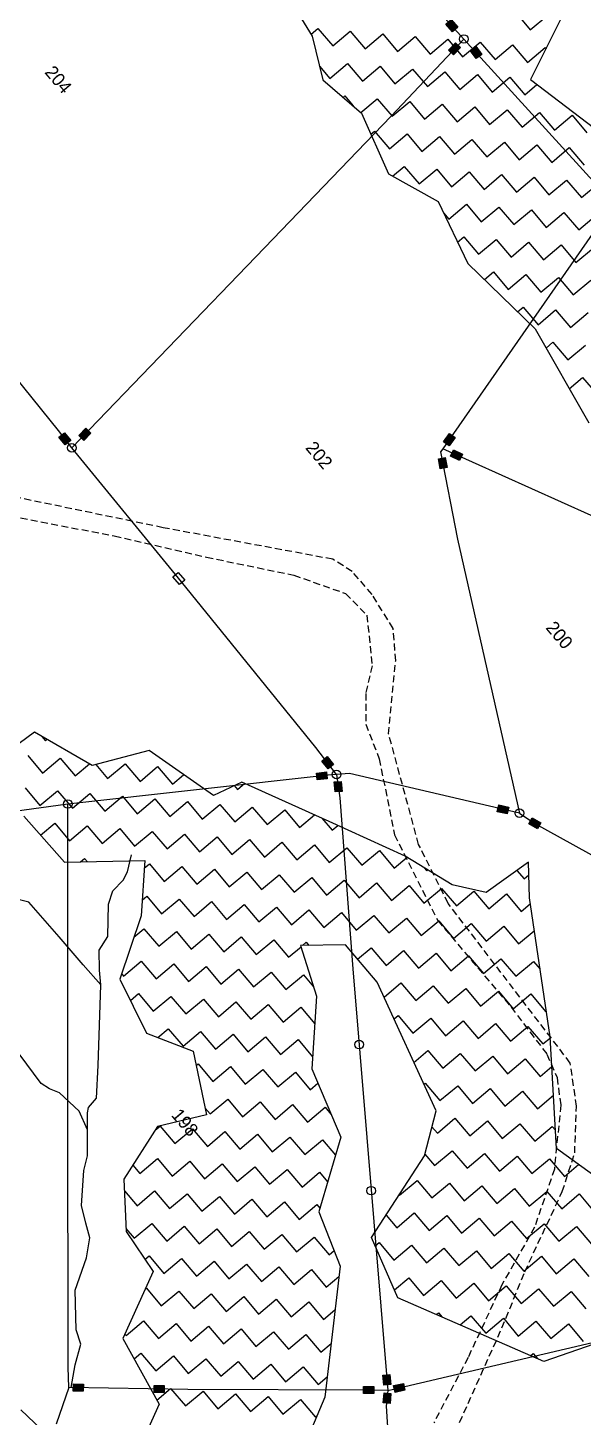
# Model space of a CAD drawing. Header units: metres. Extents: x 317389 to 323374, y 1888575 to 1892651.
# Drawn here: x 319284 to 319685, y 1890331 to 1891336 of the extents above; entities that cross this region are included whole.
import ezdxf

# ---------------------------------------------------------------- set-up
doc = ezdxf.new("R2010")
doc.units = ezdxf.units.M
doc.header["$MEASUREMENT"] = 0
doc.linetypes.add('DASHED', pattern=[0.75, 0.5, -0.25])
for name, color, linetype in [('LINE_CARTTRACK', 2, 'DASHED'), ('LINE_WATER', 4, 'Continuous'), ('POLY_HATCH', 12, 'Continuous'), ('POLY_PARCEL', 6, 'Continuous'), ('TEXT_PARCEL', 7, 'Continuous')]:
    doc.layers.add(name, color=color, linetype=linetype)
doc.styles.add('TEXT_MAP', font='')
doc.styles.get('TEXT_MAP').set_extended_font_data('Kruti Dev 050')

msp = doc.modelspace()

# ---------------------------------------------------------------- hatches: boundary and pattern name
for points in [[(319589.7, 1891342), (319586, 1891338.6), (319590.8, 1891333.1), (319594.6, 1891336.5)], [(319587.9, 1891319.9), (319591.6, 1891316.5), (319596.6, 1891321.8), (319592.9, 1891325.2)], [(319607.9, 1891313.8), (319612, 1891316.8), (319607.6, 1891322.7), (319603.5, 1891319.6)], [(319329.4, 1891042.9), (319325.8, 1891046.4), (319320.7, 1891041.1), (319324.3, 1891037.6)], [(319310.2, 1891043.2), (319306.3, 1891040.1), (319310.8, 1891034.4), (319314.8, 1891037.5)], [(319592.6, 1891039.8), (319588.5, 1891042.7), (319584.3, 1891036.7), (319588.4, 1891033.8)], [(319581.9, 1891017.1), (319586.9, 1891018), (319585.5, 1891025.2), (319580.6, 1891024.2)], [(319595.9, 1891023.2), (319598, 1891027.8), (319591.4, 1891030.8), (319589.3, 1891026.2)], [(319500.2, 1890809), (319496.2, 1890805.8), (319500.8, 1890800.1), (319504.7, 1890803.2)], [(319492.4, 1890797.1), (319492.9, 1890792.1), (319500.2, 1890792.9), (319499.6, 1890797.9)], [(319505.9, 1890783.4), (319511, 1890783.8), (319510.3, 1890791.1), (319505.3, 1890790.7)], [(319624.3, 1890774.1), (319623.1, 1890769.1), (319630.2, 1890767.5), (319631.4, 1890772.4)], [(319652.3, 1890756.7), (319654.7, 1890761.2), (319648.4, 1890764.7), (319645.9, 1890760.3)], [(319545.5, 1890362.2), (319540.5, 1890361.8), (319541.1, 1890354.5), (319546.1, 1890354.9)], [(319323.9, 1890350.1), (319324, 1890355.1), (319316.7, 1890355.3), (319316.6, 1890350.2)], [(319382.3, 1890349.1), (319382.4, 1890354.1), (319375.1, 1890354.2), (319375, 1890349.2)], [(319526.5, 1890353.5), (319526.5, 1890348.4), (319533.8, 1890348.4), (319533.8, 1890353.5)], [(319556.4, 1890350.8), (319555.3, 1890355.7), (319548.2, 1890354.1), (319549.3, 1890349.2)], [(319540.6, 1890341.7), (319545.6, 1890341.3), (319546.3, 1890348.5), (319541.3, 1890349)]]:
    msp.add_hatch(color=256).paths.add_polyline_path(points)

# ---------------------------------------------------------------- linework, layer by layer
for points in [[(319590.8, 1891333.1), (319586, 1891338.6), (319589.7, 1891342), (319594.6, 1891336.5)], [(319596.6, 1891321.8), (319591.6, 1891316.5), (319587.9, 1891319.9), (319592.9, 1891325.2)], [(319607.6, 1891322.7), (319612, 1891316.8), (319607.9, 1891313.8), (319603.5, 1891319.6)], [(319320.7, 1891041.1), (319325.8, 1891046.4), (319329.4, 1891042.9), (319324.3, 1891037.6)], [(319310.8, 1891034.4), (319306.3, 1891040.1), (319310.2, 1891043.2), (319314.8, 1891037.5)], [(319584.3, 1891036.7), (319588.5, 1891042.7), (319592.6, 1891039.8), (319588.4, 1891033.8)], [(319585.5, 1891025.2), (319586.9, 1891018), (319581.9, 1891017.1), (319580.6, 1891024.2)], [(319591.4, 1891030.8), (319598, 1891027.8), (319595.9, 1891023.2), (319589.3, 1891026.2)], [(319392.5, 1890942.2), (319397.2, 1890936.6), (319393.3, 1890933.4), (319388.6, 1890939)], [(319500.8, 1890800.1), (319496.2, 1890805.8), (319500.2, 1890809), (319504.7, 1890803.2)], [(319500.2, 1890792.9), (319492.9, 1890792.1), (319492.4, 1890797.1), (319499.6, 1890797.9)], [(319510.3, 1890791.1), (319511, 1890783.8), (319505.9, 1890783.4), (319505.3, 1890790.7)], [(319630.2, 1890767.5), (319623.1, 1890769.1), (319624.3, 1890774.1), (319631.4, 1890772.4)], [(319648.4, 1890764.7), (319654.7, 1890761.2), (319652.3, 1890756.7), (319645.9, 1890760.3)], [(319541.1, 1890354.5), (319540.5, 1890361.8), (319545.5, 1890362.2), (319546.1, 1890354.9)], [(319316.7, 1890355.3), (319324, 1890355.1), (319323.9, 1890350.1), (319316.6, 1890350.2)], [(319375.1, 1890354.2), (319382.4, 1890354.1), (319382.3, 1890349.1), (319375, 1890349.2)], [(319533.8, 1890348.4), (319526.5, 1890348.4), (319526.5, 1890353.5), (319533.8, 1890353.5)], [(319548.2, 1890354.1), (319555.3, 1890355.7), (319556.4, 1890350.8), (319549.3, 1890349.2)], [(319546.3, 1890348.5), (319545.6, 1890341.3), (319540.6, 1890341.7), (319541.3, 1890349)]]:
    msp.add_lwpolyline(points, close=True)
for centre in [(319598.9, 1891327.9), (319315.6, 1891032.2), (319507, 1890796), (319312.7, 1890774.7), (319639.1, 1890768), (319523.3, 1890600.7), (319532, 1890495.1)]:
    msp.add_circle(centre, 3.12)
at = {"layer": 'LINE_CARTTRACK', "ltscale": 10}
for p, q in [((319381.6, 1890974.5), (319238.4, 1891004.2)), ((319219.6, 1890992.8), (319346.3, 1890968.6)), ((319504.2, 1890951.7), (319381.6, 1890974.5)), ((319346.3, 1890968.6), (319412.9, 1890953.2)), ((319412.9, 1890953.2), (319476, 1890940.2)), ((319518.2, 1890942.9), (319504.2, 1890951.7)), ((319476, 1890940.2), (319513.5, 1890926.9)), ((319532.6, 1890926.3), (319518.2, 1890942.9)), ((319513.5, 1890926.9), (319528.9, 1890911.2)), ((319547.9, 1890901.6), (319532.6, 1890926.3)), ((319528.9, 1890911.2), (319532.7, 1890874.7)), ((319549.7, 1890878.2), (319547.9, 1890901.6)), ((319532.7, 1890874.7), (319528, 1890854.6)), ((319544.6, 1890825.4), (319549.7, 1890878.2)), ((319528, 1890854.6), (319528.1, 1890832.5)), ((319528.1, 1890832.5), (319537.8, 1890807.4)), ((319566.3, 1890745.5), (319544.6, 1890825.4)), ((319537.8, 1890807.4), (319548.8, 1890752.5)), ((319548.8, 1890752.5), (319580.1, 1890690.5)), ((319587.6, 1890702.8), (319566.3, 1890745.5)), ((319675.9, 1890587.4), (319587.6, 1890702.8)), ((319580.1, 1890690.5), (319633.1, 1890627.8)), ((319633.1, 1890627.8), (319659, 1890593.8)), ((319659, 1890593.8), (319666.3, 1890576.9)), ((319680.4, 1890556.1), (319675.9, 1890587.4)), ((319666.3, 1890576.9), (319669, 1890557)), ((319669, 1890557), (319664.4, 1890510.7)), ((319679.1, 1890522.4), (319680.4, 1890556.1)), ((319670.1, 1890494.4), (319679.1, 1890522.4)), ((319664.4, 1890510.7), (319650.1, 1890468.7)), ((319643, 1890436.5), (319670.1, 1890494.4)), ((319650.1, 1890468.7), (319626.5, 1890427)), ((319626.5, 1890395.8), (319643, 1890436.5)), ((319626.5, 1890427), (319602, 1890374.4)), ((319586.7, 1890307), (319626.5, 1890395.8)), ((319602, 1890374.4), (319577.3, 1890327.2))]:
    msp.add_line(p, q, dxfattribs=at)
at = {"layer": 'LINE_WATER'}
for p, q in [((319355.8, 1890725.6), (319358.6, 1890738)), ((319352.7, 1890719.6), (319355.8, 1890725.6)), ((319345.2, 1890711.8), (319352.7, 1890719.6)), ((319284.6, 1890703.7), (319269.1, 1890707.7)), ((319306.5, 1890678.6), (319284.6, 1890703.7)), ((319342.2, 1890702.3), (319345.2, 1890711.8)), ((319341.7, 1890678.9), (319342.2, 1890702.3)), ((319323.7, 1890658.5), (319306.5, 1890678.6)), ((319335.4, 1890669), (319341.7, 1890678.9)), ((319335.5, 1890654.6), (319335.4, 1890669)), ((319336.6, 1890643.9), (319323.7, 1890658.5)), ((319336.6, 1890643.9), (319335.5, 1890654.6)), ((319334.7, 1890585.6), (319336.6, 1890643.9)), ((319293.4, 1890572.7), (319277.5, 1890594)), ((319333.4, 1890562.1), (319334.7, 1890585.6)), ((319299.5, 1890568.8), (319293.4, 1890572.7)), ((319306.7, 1890565.8), (319299.5, 1890568.8)), ((319320.8, 1890552.5), (319306.7, 1890565.8)), ((319326.8, 1890551.3), (319327.6, 1890555.3)), ((319327.6, 1890555.3), (319333.4, 1890562.1)), ((319326.8, 1890539.1), (319320.8, 1890552.5)), ((319327, 1890520.2), (319326.8, 1890551.3)), ((319324.2, 1890509.8), (319327, 1890520.2)), ((319322.6, 1890484.4), (319324.2, 1890509.8)), ((319325.6, 1890471.5), (319322.6, 1890484.4)), ((319328.5, 1890461), (319325.6, 1890471.5)), ((319326.2, 1890446.5), (319328.5, 1890461)), ((319318, 1890423.1), (319326.2, 1890446.5)), ((319318.8, 1890394.4), (319318, 1890423.1)), ((319322, 1890384.2), (319318.8, 1890394.4)), ((319318, 1890369.2), (319322, 1890384.2)), ((319315, 1890352.8), (319318, 1890369.2)), ((319293.7, 1890322.4), (319278.7, 1890336.6))]:
    msp.add_line(p, q, dxfattribs=at)
at = {"layer": 'POLY_HATCH'}
for p, q in [((319472.6, 1891357.2), (319489.4, 1891329.9)), ((319673.6, 1891351.6), (319647.2, 1891298.6)), ((319489.4, 1891329.9), (319497, 1891298.5)), ((319497, 1891298.5), (319525, 1891274.3)), ((319647.2, 1891298.6), (319693.7, 1891263.1)), ((319525, 1891274.3), (319544.6, 1891230.4)), ((319544.6, 1891230.4), (319580.4, 1891210.3)), ((319580.4, 1891210.3), (319601.9, 1891165.5)), ((319601.9, 1891165.5), (319650.5, 1891118.4)), ((319650.5, 1891118.4), (319689.2, 1891050.3)), ((319288.7, 1890826.6), (319256.8, 1890803.4)), ((319330.3, 1890802.6), (319288.7, 1890826.6)), ((319371.5, 1890813.4), (319330.3, 1890802.6)), ((319417.9, 1890780.8), (319371.5, 1890813.4)), ((319438.5, 1890790.6), (319417.9, 1890780.8)), ((319501.5, 1890762.1), (319438.5, 1890790.6)), ((319280.9, 1890765.9), (319310.2, 1890732.7)), ((319556.6, 1890737), (319501.5, 1890762.1)), ((319310.2, 1890732.7), (319368.3, 1890733.9)), ((319368.3, 1890733.9), (319365.6, 1890693.9)), ((319590.5, 1890716.3), (319556.6, 1890737)), ((319645.7, 1890732.7), (319615.2, 1890710.8)), ((319646.3, 1890706.8), (319645.7, 1890732.7)), ((319615.2, 1890710.8), (319590.5, 1890716.3)), ((319661.4, 1890606.4), (319646.3, 1890706.8)), ((319365.6, 1890693.9), (319350.2, 1890648.1)), ((319513.4, 1890672.9), (319481, 1890672.4)), ((319481, 1890672.4), (319492.5, 1890635.7)), ((319536.3, 1890645.8), (319513.4, 1890672.9)), ((319350.2, 1890648.1), (319369.5, 1890609)), ((319578.9, 1890552.9), (319536.3, 1890645.8)), ((319492.5, 1890635.7), (319489, 1890583.3)), ((319369.5, 1890609), (319403.2, 1890595.9)), ((319665.9, 1890525.7), (319661.4, 1890606.4)), ((319403.2, 1890595.9), (319413, 1890550)), ((319489, 1890583.3), (319510, 1890533.7)), ((319570.5, 1890520.4), (319578.9, 1890552.9)), ((319413, 1890550), (319377.5, 1890541.4)), ((319377.5, 1890541.4), (319353.2, 1890503.3)), ((319510, 1890533.7), (319494.2, 1890479.8)), ((319695.6, 1890504.1), (319665.9, 1890525.7)), ((319532.3, 1890461.2), (319570.5, 1890520.4)), ((319353.2, 1890503.3), (319354.8, 1890465.6)), ((319494.2, 1890479.8), (319509.5, 1890440.4)), ((319354.8, 1890465.6), (319374.3, 1890436.7)), ((319551.3, 1890417.7), (319532.3, 1890461.2)), ((319374.3, 1890436.7), (319352.5, 1890388.1)), ((319509.5, 1890440.4), (319498.4, 1890345.7)), ((319656.8, 1890371.5), (319551.3, 1890417.7)), ((319352.5, 1890388.1), (319378.6, 1890340.8)), ((319699.2, 1890386.2), (319656.8, 1890371.5)), ((319498.4, 1890345.7), (319475.1, 1890290.1)), ((319378.6, 1890340.8), (319362.6, 1890304.7))]:
    msp.add_line(p, q, dxfattribs=at)
at = {"layer": 'POLY_HATCH', "linetype": 'Continuous'}
for p, q in [((319636.2, 1891347.2), (319646.9, 1891334.5)), ((319646.9, 1891334.5), (319659.6, 1891345.2)), ((319488.5, 1891331.4), (319493.4, 1891335.6)), ((319493.4, 1891335.6), (319504.2, 1891322.9)), ((319504.2, 1891322.9), (319516.9, 1891333.6)), ((319516.9, 1891333.6), (319527.6, 1891320.9)), ((319527.6, 1891320.9), (319540.3, 1891331.6)), ((319540.3, 1891331.6), (319551.1, 1891318.9)), ((319551.1, 1891318.9), (319563.8, 1891329.7)), ((319563.8, 1891329.7), (319574.5, 1891316.9)), ((319574.5, 1891316.9), (319587.3, 1891327.7)), ((319587.3, 1891327.7), (319598, 1891315)), ((319598, 1891315), (319610.7, 1891325.7)), ((319610.7, 1891325.7), (319621.5, 1891313)), ((319621.5, 1891313), (319634.2, 1891323.7)), ((319634.2, 1891323.7), (319644.9, 1891311)), ((319644.9, 1891311), (319657.7, 1891321.8)), ((319657.7, 1891321.8), (319658.4, 1891320.9)), ((319494.7, 1891308.3), (319502.2, 1891299.4)), ((319502.2, 1891299.4), (319514.9, 1891310.1)), ((319514.9, 1891310.1), (319525.6, 1891297.4)), ((319525.6, 1891297.4), (319538.4, 1891308.2)), ((319538.4, 1891308.2), (319549.1, 1891295.4)), ((319549.1, 1891295.4), (319561.8, 1891306.2)), ((319561.8, 1891306.2), (319572.6, 1891293.5)), ((319572.6, 1891293.5), (319585.3, 1891304.2)), ((319585.3, 1891304.2), (319596, 1891291.5)), ((319596, 1891291.5), (319608.8, 1891302.2)), ((319608.8, 1891302.2), (319619.5, 1891289.5)), ((319619.5, 1891289.5), (319632.2, 1891300.3)), ((319632.2, 1891300.3), (319643, 1891287.6)), ((319511.8, 1891285.7), (319512.9, 1891286.7)), ((319512.9, 1891286.7), (319518.9, 1891279.6)), ((319643, 1891287.6), (319651.8, 1891295.1)), ((319524.6, 1891274.7), (319536.4, 1891284.7)), ((319536.4, 1891284.7), (319547.1, 1891272)), ((319547.1, 1891272), (319559.9, 1891282.7)), ((319559.9, 1891282.7), (319570.6, 1891270)), ((319570.6, 1891270), (319583.3, 1891280.8)), ((319583.3, 1891280.8), (319594.1, 1891268)), ((319594.1, 1891268), (319606.8, 1891278.8)), ((319606.8, 1891278.8), (319617.5, 1891266.1)), ((319617.5, 1891266.1), (319630.2, 1891276.8)), ((319630.2, 1891276.8), (319641, 1891264.1)), ((319641, 1891264.1), (319653.7, 1891274.8)), ((319653.7, 1891274.8), (319664.4, 1891262.1)), ((319664.4, 1891262.1), (319677.2, 1891272.9)), ((319677.2, 1891272.9), (319687.9, 1891260.1)), ((319531.8, 1891259), (319534.4, 1891261.2)), ((319534.4, 1891261.2), (319545.2, 1891248.5)), ((319545.2, 1891248.5), (319557.9, 1891259.3)), ((319557.9, 1891259.3), (319568.6, 1891246.5)), ((319568.6, 1891246.5), (319581.3, 1891257.3)), ((319581.3, 1891257.3), (319592.1, 1891244.6)), ((319592.1, 1891244.6), (319604.8, 1891255.3)), ((319604.8, 1891255.3), (319615.5, 1891242.6)), ((319615.5, 1891242.6), (319628.3, 1891253.3)), ((319628.3, 1891253.3), (319639, 1891240.6)), ((319639, 1891240.6), (319651.7, 1891251.4)), ((319651.7, 1891251.4), (319662.5, 1891238.7)), ((319662.5, 1891238.7), (319675.2, 1891249.4)), ((319675.2, 1891249.4), (319685.9, 1891236.7)), ((319547.5, 1891228.7), (319555.9, 1891235.8)), ((319555.9, 1891235.8), (319566.6, 1891223.1)), ((319566.6, 1891223.1), (319579.4, 1891233.8)), ((319579.4, 1891233.8), (319590.1, 1891221.1)), ((319590.1, 1891221.1), (319602.8, 1891231.9)), ((319602.8, 1891231.9), (319613.6, 1891219.1)), ((319613.6, 1891219.1), (319626.3, 1891229.9)), ((319626.3, 1891229.9), (319637, 1891217.2)), ((319637, 1891217.2), (319649.8, 1891227.9)), ((319649.8, 1891227.9), (319660.5, 1891215.2)), ((319660.5, 1891215.2), (319673.2, 1891225.9)), ((319673.2, 1891225.9), (319684, 1891213.2)), ((319684, 1891213.2), (319696.7, 1891224)), ((319588.1, 1891197.6), (319600.9, 1891208.4)), ((319600.9, 1891208.4), (319611.6, 1891195.7)), ((319611.6, 1891195.7), (319624.3, 1891206.4)), ((319624.3, 1891206.4), (319635.1, 1891193.7)), ((319584.2, 1891202.3), (319588.1, 1891197.6)), ((319635.1, 1891193.7), (319647.8, 1891204.4)), ((319647.8, 1891204.4), (319658.5, 1891191.7)), ((319658.5, 1891191.7), (319671.2, 1891202.5)), ((319671.2, 1891202.5), (319682, 1891189.8)), ((319682, 1891189.8), (319694.7, 1891200.5)), ((319594.4, 1891181.1), (319598.9, 1891184.9)), ((319598.9, 1891184.9), (319609.6, 1891172.2)), ((319609.6, 1891172.2), (319622.3, 1891183)), ((319622.3, 1891183), (319633.1, 1891170.2)), ((319633.1, 1891170.2), (319645.8, 1891181)), ((319645.8, 1891181), (319656.5, 1891168.3)), ((319656.5, 1891168.3), (319669.3, 1891179)), ((319669.3, 1891179), (319680, 1891166.3)), ((319680, 1891166.3), (319692.7, 1891177)), ((319613.8, 1891153.9), (319620.4, 1891159.5)), ((319620.4, 1891159.5), (319631.1, 1891146.8)), ((319631.1, 1891146.8), (319643.8, 1891157.5)), ((319643.8, 1891157.5), (319654.6, 1891144.8)), ((319654.6, 1891144.8), (319667.3, 1891155.5)), ((319667.3, 1891155.5), (319678, 1891142.8)), ((319678, 1891142.8), (319690.8, 1891153.6)), ((319637.8, 1891130.6), (319641.9, 1891134.1)), ((319641.9, 1891134.1), (319652.6, 1891121.3)), ((319652.6, 1891121.3), (319665.3, 1891132.1)), ((319665.3, 1891132.1), (319676.1, 1891119.4)), ((319676.1, 1891119.4), (319688.8, 1891130.1)), ((319658.4, 1891104.4), (319663.3, 1891108.6)), ((319663.3, 1891108.6), (319674.1, 1891095.9)), ((319674.1, 1891095.9), (319686.8, 1891106.6)), ((319675.1, 1891075), (319684.8, 1891083.2)), ((319684.8, 1891083.2), (319695.6, 1891070.5)), ((319293.8, 1890823.6), (319296.5, 1890820.5)), ((319296.5, 1890820.5), (319297.6, 1890821.4)), ((319283.8, 1890809.8), (319294.5, 1890797)), ((319294.5, 1890797), (319307.2, 1890807.8)), ((319307.2, 1890807.8), (319318, 1890795.1)), ((319318, 1890795.1), (319328.3, 1890803.8)), ((319341.4, 1890793.1), (319354.1, 1890803.8)), ((319354.1, 1890803.8), (319364.9, 1890791.1)), ((319332.9, 1890803.2), (319341.4, 1890793.1)), ((319364.9, 1890791.1), (319377.6, 1890801.9)), ((319377.6, 1890801.9), (319388.4, 1890789.1)), ((319388.4, 1890789.1), (319396.4, 1890795.9)), ((319281.8, 1890786.3), (319292.5, 1890773.6)), ((319292.5, 1890773.6), (319305.2, 1890784.3)), ((319305.2, 1890784.3), (319316, 1890771.6)), ((319432.9, 1890788), (319435.3, 1890785.2)), ((319435.3, 1890785.2), (319440.6, 1890789.7)), ((319316, 1890771.6), (319328.7, 1890782.3)), ((319328.7, 1890782.3), (319339.5, 1890769.6)), ((319339.5, 1890769.6), (319352.2, 1890780.4)), ((319352.2, 1890780.4), (319362.9, 1890767.7)), ((319362.9, 1890767.7), (319375.6, 1890778.4)), ((319375.6, 1890778.4), (319386.4, 1890765.7)), ((319386.4, 1890765.7), (319399.1, 1890776.4)), ((319399.1, 1890776.4), (319409.8, 1890763.7)), ((319409.8, 1890763.7), (319422.6, 1890774.4)), ((319422.6, 1890774.4), (319433.3, 1890761.7)), ((319433.3, 1890761.7), (319446, 1890772.5)), ((319446, 1890772.5), (319456.8, 1890759.8)), ((319456.8, 1890759.8), (319469.5, 1890770.5)), ((319469.5, 1890770.5), (319480.2, 1890757.8)), ((319480.2, 1890757.8), (319491, 1890766.9)), ((319496.4, 1890764.4), (319503.7, 1890755.8)), ((319293, 1890752.2), (319303.3, 1890760.9)), ((319303.3, 1890760.9), (319314, 1890748.1)), ((319314, 1890748.1), (319326.7, 1890758.9)), ((319326.7, 1890758.9), (319337.5, 1890746.2)), ((319337.5, 1890746.2), (319350.2, 1890756.9)), ((319350.2, 1890756.9), (319360.9, 1890744.2)), ((319360.9, 1890744.2), (319373.7, 1890754.9)), ((319373.7, 1890754.9), (319384.4, 1890742.2)), ((319503.7, 1890755.8), (319507.8, 1890759.2)), ((319384.4, 1890742.2), (319397.1, 1890753)), ((319397.1, 1890753), (319407.9, 1890740.2)), ((319407.9, 1890740.2), (319420.6, 1890751)), ((319420.6, 1890751), (319431.3, 1890738.3)), ((319431.3, 1890738.3), (319444, 1890749)), ((319444, 1890749), (319454.8, 1890736.3)), ((319454.8, 1890736.3), (319467.5, 1890747)), ((319467.5, 1890747), (319478.3, 1890734.3)), ((319478.3, 1890734.3), (319491, 1890745.1)), ((319491, 1890745.1), (319501.7, 1890732.3)), ((319321.8, 1890732.9), (319324.8, 1890735.4)), ((319324.8, 1890735.4), (319326.8, 1890733)), ((319501.7, 1890732.3), (319514.4, 1890743.1)), ((319514.4, 1890743.1), (319525.2, 1890730.4)), ((319525.2, 1890730.4), (319537.9, 1890741.1)), ((319537.9, 1890741.1), (319548.6, 1890728.4)), ((319548.6, 1890728.4), (319557.9, 1890736.2)), ((319367.9, 1890728.3), (319371.7, 1890731.5)), ((319371.7, 1890731.5), (319382.4, 1890718.7)), ((319382.4, 1890718.7), (319395.1, 1890729.5)), ((319395.1, 1890729.5), (319405.9, 1890716.8)), ((319405.9, 1890716.8), (319418.6, 1890727.5)), ((319418.6, 1890727.5), (319429.4, 1890714.8)), ((319429.4, 1890714.8), (319442.1, 1890725.5)), ((319442.1, 1890725.5), (319452.8, 1890712.8)), ((319452.8, 1890712.8), (319465.5, 1890723.6)), ((319465.5, 1890723.6), (319476.3, 1890710.9)), ((319570.1, 1890728.7), (319572.1, 1890726.4)), ((319572.1, 1890726.4), (319572.9, 1890727.1)), ((319637.3, 1890726.7), (319642.5, 1890720.5)), ((319642.5, 1890720.5), (319645.9, 1890723.4)), ((319476.3, 1890710.9), (319489, 1890721.6)), ((319489, 1890721.6), (319499.7, 1890708.9)), ((319499.7, 1890708.9), (319512.5, 1890719.6)), ((319512.5, 1890719.6), (319523.2, 1890706.9)), ((319523.2, 1890706.9), (319535.9, 1890717.6)), ((319535.9, 1890717.6), (319546.7, 1890704.9)), ((319546.7, 1890704.9), (319559.4, 1890715.7)), ((319559.4, 1890715.7), (319570.1, 1890703)), ((319570.1, 1890703), (319582.8, 1890713.7)), ((319582.8, 1890713.7), (319593.6, 1890701)), ((319366.4, 1890705.2), (319369.7, 1890708)), ((319369.7, 1890708), (319380.5, 1890695.3)), ((319380.5, 1890695.3), (319393.2, 1890706)), ((319393.2, 1890706), (319403.9, 1890693.3)), ((319403.9, 1890693.3), (319416.6, 1890704.1)), ((319416.6, 1890704.1), (319427.4, 1890691.3)), ((319593.6, 1890701), (319606.3, 1890711.7)), ((319606.3, 1890711.7), (319617.1, 1890699)), ((319617.1, 1890699), (319629.8, 1890709.7)), ((319629.8, 1890709.7), (319640.5, 1890697)), ((319427.4, 1890691.3), (319440.1, 1890702.1)), ((319440.1, 1890702.1), (319450.8, 1890689.4)), ((319450.8, 1890689.4), (319463.6, 1890700.1)), ((319463.6, 1890700.1), (319474.3, 1890687.4)), ((319474.3, 1890687.4), (319487, 1890698.1)), ((319487, 1890698.1), (319497.8, 1890685.4)), ((319497.8, 1890685.4), (319510.5, 1890696.2)), ((319510.5, 1890696.2), (319521.2, 1890683.4)), ((319521.2, 1890683.4), (319533.9, 1890694.2)), ((319533.9, 1890694.2), (319544.7, 1890681.5)), ((319640.5, 1890697), (319646.9, 1890702.4)), ((319360.4, 1890678.4), (319367.7, 1890684.5)), ((319367.7, 1890684.5), (319378.5, 1890671.8)), ((319544.7, 1890681.5), (319557.4, 1890692.2)), ((319557.4, 1890692.2), (319568.2, 1890679.5)), ((319568.2, 1890679.5), (319580.9, 1890690.2)), ((319580.9, 1890690.2), (319591.6, 1890677.5)), ((319591.6, 1890677.5), (319604.3, 1890688.3)), ((319604.3, 1890688.3), (319615.1, 1890675.5)), ((319615.1, 1890675.5), (319627.8, 1890686.3)), ((319627.8, 1890686.3), (319638.5, 1890673.6)), ((319638.5, 1890673.6), (319649.9, 1890683.1)), ((319378.5, 1890671.8), (319391.2, 1890682.6)), ((319391.2, 1890682.6), (319401.9, 1890669.8)), ((319401.9, 1890669.8), (319414.7, 1890680.6)), ((319414.7, 1890680.6), (319425.4, 1890667.9)), ((319425.4, 1890667.9), (319438.1, 1890678.6)), ((319438.1, 1890678.6), (319448.9, 1890665.9)), ((319448.9, 1890665.9), (319461.6, 1890676.6)), ((319461.6, 1890676.6), (319472.3, 1890663.9)), ((319482.4, 1890672.4), (319485, 1890674.7)), ((319485, 1890674.7), (319486.9, 1890672.5)), ((319472.3, 1890663.9), (319481.3, 1890671.5)), ((319522.2, 1890662.5), (319532, 1890670.7)), ((319532, 1890670.7), (319542.7, 1890658)), ((319542.7, 1890658), (319555.4, 1890668.7)), ((319555.4, 1890668.7), (319566.2, 1890656)), ((319566.2, 1890656), (319578.9, 1890666.8)), ((319578.9, 1890666.8), (319589.6, 1890654.1)), ((319589.6, 1890654.1), (319602.4, 1890664.8)), ((319602.4, 1890664.8), (319613.1, 1890652.1)), ((319353, 1890650.3), (319365.8, 1890661.1)), ((319365.8, 1890661.1), (319376.5, 1890648.4)), ((319376.5, 1890648.4), (319389.2, 1890659.1)), ((319389.2, 1890659.1), (319400, 1890646.4)), ((319400, 1890646.4), (319412.7, 1890657.1)), ((319412.7, 1890657.1), (319423.4, 1890644.4)), ((319423.4, 1890644.4), (319436.1, 1890655.2)), ((319436.1, 1890655.2), (319446.9, 1890642.4)), ((319446.9, 1890642.4), (319459.6, 1890653.2)), ((319459.6, 1890653.2), (319470.4, 1890640.5)), ((319613.1, 1890652.1), (319625.8, 1890662.8)), ((319625.8, 1890662.8), (319636.6, 1890650.1)), ((319636.6, 1890650.1), (319649.3, 1890660.8)), ((319649.3, 1890660.8), (319654.1, 1890655.2)), ((319351.6, 1890652.1), (319353, 1890650.3)), ((319470.4, 1890640.5), (319483.1, 1890651.2)), ((319483.1, 1890651.2), (319490.3, 1890642.6)), ((319541.3, 1890635), (319553.5, 1890645.3)), ((319553.5, 1890645.3), (319564.2, 1890632.6)), ((319564.2, 1890632.6), (319576.9, 1890643.3)), ((319576.9, 1890643.3), (319587.7, 1890630.6)), ((319357.9, 1890632.6), (319363.8, 1890637.6)), ((319363.8, 1890637.6), (319374.5, 1890624.9)), ((319374.5, 1890624.9), (319387.2, 1890635.6)), ((319387.2, 1890635.6), (319398, 1890622.9)), ((319398, 1890622.9), (319410.7, 1890633.7)), ((319410.7, 1890633.7), (319421.5, 1890620.9)), ((319587.7, 1890630.6), (319600.4, 1890641.3)), ((319600.4, 1890641.3), (319611.1, 1890628.6)), ((319611.1, 1890628.6), (319623.9, 1890639.4)), ((319623.9, 1890639.4), (319634.6, 1890626.6)), ((319634.6, 1890626.6), (319647.3, 1890637.4)), ((319647.3, 1890637.4), (319658.1, 1890624.7)), ((319421.5, 1890620.9), (319434.2, 1890631.7)), ((319434.2, 1890631.7), (319444.9, 1890619)), ((319444.9, 1890619), (319457.6, 1890629.7)), ((319457.6, 1890629.7), (319468.4, 1890617)), ((319468.4, 1890617), (319481.1, 1890627.7)), ((319481.1, 1890627.7), (319491.2, 1890615.8)), ((319658.1, 1890624.7), (319658.6, 1890625.1)), ((319548.5, 1890619.3), (319551.5, 1890621.8)), ((319551.5, 1890621.8), (319562.2, 1890609.1)), ((319562.2, 1890609.1), (319575, 1890619.8)), ((319575, 1890619.8), (319585.7, 1890607.1)), ((319585.7, 1890607.1), (319598.4, 1890617.9)), ((319598.4, 1890617.9), (319609.2, 1890605.2)), ((319609.2, 1890605.2), (319621.9, 1890615.9)), ((319621.9, 1890615.9), (319632.6, 1890603.2)), ((319632.6, 1890603.2), (319645.3, 1890613.9)), ((319645.3, 1890613.9), (319656.1, 1890601.2)), ((319377.7, 1890605.8), (319385.3, 1890612.2)), ((319385.3, 1890612.2), (319396, 1890599.5)), ((319396, 1890599.5), (319408.7, 1890610.2)), ((319408.7, 1890610.2), (319419.5, 1890597.5)), ((319419.5, 1890597.5), (319432.2, 1890608.2)), ((319432.2, 1890608.2), (319442.9, 1890595.5)), ((319442.9, 1890595.5), (319455.7, 1890606.3)), ((319455.7, 1890606.3), (319466.4, 1890593.5)), ((319466.4, 1890593.5), (319479.1, 1890604.3)), ((319479.1, 1890604.3), (319489.6, 1890591.9)), ((319656.1, 1890601.2), (319661.5, 1890605.7)), ((319562.9, 1890587.9), (319573, 1890596.4)), ((319573, 1890596.4), (319583.7, 1890583.7)), ((319583.7, 1890583.7), (319596.4, 1890594.4)), ((319596.4, 1890594.4), (319607.2, 1890581.7)), ((319405.4, 1890585.6), (319406.8, 1890586.7)), ((319406.8, 1890586.7), (319417.5, 1890574)), ((319417.5, 1890574), (319430.2, 1890584.8)), ((319430.2, 1890584.8), (319441, 1890572)), ((319441, 1890572), (319453.7, 1890582.8)), ((319453.7, 1890582.8), (319464.4, 1890570.1)), ((319607.2, 1890581.7), (319619.9, 1890592.4)), ((319619.9, 1890592.4), (319630.6, 1890579.7)), ((319630.6, 1890579.7), (319643.4, 1890590.5)), ((319643.4, 1890590.5), (319654.1, 1890577.7)), ((319654.1, 1890577.7), (319662.6, 1890584.9)), ((319464.4, 1890570.1), (319477.2, 1890580.8)), ((319477.2, 1890580.8), (319487.9, 1890568.1)), ((319487.9, 1890568.1), (319493.4, 1890572.8)), ((319570.1, 1890572.1), (319571, 1890572.9)), ((319571, 1890572.9), (319581.7, 1890560.2)), ((319581.7, 1890560.2), (319594.5, 1890570.9)), ((319594.5, 1890570.9), (319605.2, 1890558.2)), ((319605.2, 1890558.2), (319617.9, 1890569)), ((319617.9, 1890569), (319628.7, 1890556.3)), ((319628.7, 1890556.3), (319641.4, 1890567)), ((319641.4, 1890567), (319652.1, 1890554.3)), ((319652.1, 1890554.3), (319663.8, 1890564.1)), ((319412, 1890554.8), (319415.5, 1890550.6)), ((319415.5, 1890550.6), (319428.3, 1890561.3)), ((319428.3, 1890561.3), (319439, 1890548.6)), ((319439, 1890548.6), (319451.7, 1890559.3)), ((319451.7, 1890559.3), (319462.5, 1890546.6)), ((319462.5, 1890546.6), (319475.2, 1890557.4)), ((319475.2, 1890557.4), (319485.9, 1890544.6)), ((319485.9, 1890544.6), (319498.6, 1890555.4)), ((319498.6, 1890555.4), (319502.9, 1890550.3)), ((319579.8, 1890536.7), (319592.5, 1890547.5)), ((319592.5, 1890547.5), (319603.2, 1890534.8)), ((319603.2, 1890534.8), (319616, 1890545.5)), ((319616, 1890545.5), (319626.7, 1890532.8)), ((319626.7, 1890532.8), (319639.4, 1890543.5)), ((319639.4, 1890543.5), (319650.2, 1890530.8)), ((319375.9, 1890538.8), (319379.4, 1890541.8)), ((319379.4, 1890541.8), (319390.1, 1890529.1)), ((319390.1, 1890529.1), (319402.8, 1890539.8)), ((319402.8, 1890539.8), (319413.6, 1890527.1)), ((319413.6, 1890527.1), (319426.3, 1890537.8)), ((319426.3, 1890537.8), (319437, 1890525.1)), ((319437, 1890525.1), (319449.7, 1890535.9)), ((319449.7, 1890535.9), (319460.5, 1890523.1)), ((319460.5, 1890523.1), (319473.2, 1890533.9)), ((319473.2, 1890533.9), (319483.9, 1890521.2)), ((319575.9, 1890541.3), (319579.8, 1890536.7)), ((319650.2, 1890530.8), (319662.9, 1890541.6)), ((319662.9, 1890541.6), (319665.2, 1890538.8)), ((319483.9, 1890521.2), (319496.7, 1890531.9)), ((319496.7, 1890531.9), (319506.2, 1890520.7)), ((319577.8, 1890513.3), (319590.5, 1890524)), ((319590.5, 1890524), (319601.3, 1890511.3)), ((319359.7, 1890513.5), (319364.7, 1890507.6)), ((319364.7, 1890507.6), (319377.4, 1890518.3)), ((319377.4, 1890518.3), (319388.1, 1890505.6)), ((319388.1, 1890505.6), (319400.8, 1890516.4)), ((319400.8, 1890516.4), (319411.6, 1890503.6)), ((319411.6, 1890503.6), (319424.3, 1890514.4)), ((319424.3, 1890514.4), (319435, 1890501.7)), ((319435, 1890501.7), (319447.8, 1890512.4)), ((319447.8, 1890512.4), (319458.5, 1890499.7)), ((319570.8, 1890521.5), (319577.8, 1890513.3)), ((319601.3, 1890511.3), (319614, 1890522)), ((319614, 1890522), (319624.7, 1890509.3)), ((319624.7, 1890509.3), (319637.4, 1890520.1)), ((319637.4, 1890520.1), (319648.2, 1890507.4)), ((319648.2, 1890507.4), (319660.9, 1890518.1)), ((319660.9, 1890518.1), (319671.6, 1890505.4)), ((319671.6, 1890505.4), (319681.9, 1890514)), ((319458.5, 1890499.7), (319471.2, 1890510.4)), ((319471.2, 1890510.4), (319482, 1890497.7)), ((319482, 1890497.7), (319494.7, 1890508.5)), ((319494.7, 1890508.5), (319500.5, 1890501.5)), ((319552.4, 1890491.8), (319565.1, 1890502.5)), ((319565.1, 1890502.5), (319575.8, 1890489.8)), ((319353.6, 1890494.9), (319362.7, 1890484.1)), ((319362.7, 1890484.1), (319375.4, 1890494.9)), ((319375.4, 1890494.9), (319386.1, 1890482.1)), ((319386.1, 1890482.1), (319398.9, 1890492.9)), ((319398.9, 1890492.9), (319409.6, 1890480.2)), ((319575.8, 1890489.8), (319588.5, 1890500.6)), ((319588.5, 1890500.6), (319599.3, 1890487.8)), ((319599.3, 1890487.8), (319612, 1890498.6)), ((319612, 1890498.6), (319622.7, 1890485.9)), ((319622.7, 1890485.9), (319635.5, 1890496.6)), ((319635.5, 1890496.6), (319646.2, 1890483.9)), ((319646.2, 1890483.9), (319658.9, 1890494.6)), ((319658.9, 1890494.6), (319669.7, 1890481.9)), ((319669.7, 1890481.9), (319682.4, 1890492.7)), ((319682.4, 1890492.7), (319693.1, 1890479.9)), ((319409.6, 1890480.2), (319422.3, 1890490.9)), ((319422.3, 1890490.9), (319433.1, 1890478.2)), ((319433.1, 1890478.2), (319445.8, 1890488.9)), ((319445.8, 1890488.9), (319456.5, 1890476.2)), ((319456.5, 1890476.2), (319469.3, 1890487)), ((319469.3, 1890487), (319480, 1890474.2)), ((319480, 1890474.2), (319492.7, 1890485)), ((319492.7, 1890485), (319494.9, 1890482.4)), ((319552.2, 1890492), (319552.4, 1890491.8)), ((319542.8, 1890477.3), (319550.4, 1890468.3)), ((319550.4, 1890468.3), (319563.1, 1890479.1)), ((319563.1, 1890479.1), (319573.8, 1890466.3)), ((319573.8, 1890466.3), (319586.6, 1890477.1)), ((319586.6, 1890477.1), (319597.3, 1890464.4)), ((319597.3, 1890464.4), (319610, 1890475.1)), ((319610, 1890475.1), (319620.8, 1890462.4)), ((319620.8, 1890462.4), (319633.5, 1890473.1)), ((319633.5, 1890473.1), (319644.2, 1890460.4)), ((319354.7, 1890467.7), (319360.7, 1890460.7)), ((319360.7, 1890460.7), (319373.4, 1890471.4)), ((319373.4, 1890471.4), (319384.2, 1890458.7)), ((319384.2, 1890458.7), (319396.9, 1890469.4)), ((319396.9, 1890469.4), (319407.6, 1890456.7)), ((319407.6, 1890456.7), (319420.4, 1890467.5)), ((319420.4, 1890467.5), (319431.1, 1890454.7)), ((319431.1, 1890454.7), (319443.8, 1890465.5)), ((319443.8, 1890465.5), (319454.6, 1890452.8)), ((319454.6, 1890452.8), (319467.3, 1890463.5)), ((319467.3, 1890463.5), (319478, 1890450.8)), ((319644.2, 1890460.4), (319657, 1890471.2)), ((319657, 1890471.2), (319667.7, 1890458.5)), ((319667.7, 1890458.5), (319680.4, 1890469.2)), ((319680.4, 1890469.2), (319691.2, 1890456.5)), ((319478, 1890450.8), (319490.7, 1890461.5)), ((319490.7, 1890461.5), (319501.5, 1890448.8)), ((319534.9, 1890455.3), (319537.7, 1890457.6)), ((319537.7, 1890457.6), (319548.4, 1890444.9)), ((319548.4, 1890444.9), (319561.1, 1890455.6)), ((319561.1, 1890455.6), (319571.9, 1890442.9)), ((319571.9, 1890442.9), (319584.6, 1890453.6)), ((319584.6, 1890453.6), (319595.3, 1890440.9)), ((319368.4, 1890445.4), (319371.5, 1890447.9)), ((319371.5, 1890447.9), (319382.2, 1890435.2)), ((319382.2, 1890435.2), (319394.9, 1890446)), ((319394.9, 1890446), (319405.7, 1890433.2)), ((319405.7, 1890433.2), (319418.4, 1890444)), ((319418.4, 1890444), (319429.1, 1890431.3)), ((319429.1, 1890431.3), (319441.8, 1890442)), ((319441.8, 1890442), (319452.6, 1890429.3)), ((319501.5, 1890448.8), (319505.1, 1890451.8)), ((319595.3, 1890440.9), (319608.1, 1890451.7)), ((319608.1, 1890451.7), (319618.8, 1890438.9)), ((319618.8, 1890438.9), (319631.5, 1890449.7)), ((319631.5, 1890449.7), (319642.3, 1890437)), ((319642.3, 1890437), (319655, 1890447.7)), ((319655, 1890447.7), (319665.7, 1890435)), ((319665.7, 1890435), (319678.4, 1890445.7)), ((319678.4, 1890445.7), (319689.2, 1890433)), ((319452.6, 1890429.3), (319465.3, 1890440)), ((319465.3, 1890440), (319476, 1890427.3)), ((319476, 1890427.3), (319488.8, 1890438.1)), ((319488.8, 1890438.1), (319499.5, 1890425.3)), ((319499.5, 1890425.3), (319508.7, 1890433.1)), ((319548.8, 1890423.4), (319559.2, 1890432.1)), ((319559.2, 1890432.1), (319569.9, 1890419.4)), ((319368.4, 1890423.5), (319369.5, 1890424.5)), ((319369.5, 1890424.5), (319380.2, 1890411.8)), ((319380.2, 1890411.8), (319392.9, 1890422.5)), ((319392.9, 1890422.5), (319403.7, 1890409.8)), ((319569.9, 1890419.4), (319582.6, 1890430.2)), ((319582.6, 1890430.2), (319593.4, 1890417.4)), ((319593.4, 1890417.4), (319606.1, 1890428.2)), ((319606.1, 1890428.2), (319616.8, 1890415.5)), ((319616.8, 1890415.5), (319629.5, 1890426.2)), ((319629.5, 1890426.2), (319640.3, 1890413.5)), ((319640.3, 1890413.5), (319653, 1890424.2)), ((319653, 1890424.2), (319663.8, 1890411.5)), ((319663.8, 1890411.5), (319676.5, 1890422.3)), ((319676.5, 1890422.3), (319687.2, 1890409.6)), ((319403.7, 1890409.8), (319416.4, 1890420.5)), ((319416.4, 1890420.5), (319427.1, 1890407.8)), ((319427.1, 1890407.8), (319439.9, 1890418.6)), ((319439.9, 1890418.6), (319450.6, 1890405.8)), ((319450.6, 1890405.8), (319463.3, 1890416.6)), ((319463.3, 1890416.6), (319474.1, 1890403.9)), ((319474.1, 1890403.9), (319486.8, 1890414.6)), ((319486.8, 1890414.6), (319497.5, 1890401.9)), ((319497.5, 1890401.9), (319505.8, 1890408.9)), ((319579.2, 1890405.5), (319580.6, 1890406.7)), ((319580.6, 1890406.7), (319583.2, 1890403.7)), ((319596.2, 1890398), (319604.1, 1890404.7)), ((319604.1, 1890404.7), (319614.9, 1890392)), ((319614.9, 1890392), (319627.6, 1890402.8)), ((319627.6, 1890402.8), (319638.3, 1890390)), ((319354.8, 1890390.3), (319367.5, 1890401)), ((319367.5, 1890401), (319378.2, 1890388.3)), ((319378.2, 1890388.3), (319391, 1890399)), ((319391, 1890399), (319401.7, 1890386.3)), ((319401.7, 1890386.3), (319414.4, 1890397.1)), ((319414.4, 1890397.1), (319425.2, 1890384.3)), ((319425.2, 1890384.3), (319437.9, 1890395.1)), ((319437.9, 1890395.1), (319448.6, 1890382.4)), ((319448.6, 1890382.4), (319461.4, 1890393.1)), ((319461.4, 1890393.1), (319472.1, 1890380.4)), ((319638.3, 1890390), (319651, 1890400.8)), ((319651, 1890400.8), (319661.8, 1890388.1)), ((319661.8, 1890388.1), (319674.5, 1890398.8)), ((319674.5, 1890398.8), (319685.2, 1890386.1)), ((319353.9, 1890391.3), (319354.8, 1890390.3)), ((319472.1, 1890380.4), (319484.8, 1890391.1)), ((319484.8, 1890391.1), (319495.6, 1890378.4)), ((319495.6, 1890378.4), (319503, 1890384.7)), ((319360.6, 1890373.4), (319365.5, 1890377.6)), ((319365.5, 1890377.6), (319376.3, 1890364.8)), ((319376.3, 1890364.8), (319389, 1890375.6)), ((319389, 1890375.6), (319399.7, 1890362.9)), ((319399.7, 1890362.9), (319412.5, 1890373.6)), ((319412.5, 1890373.6), (319423.2, 1890360.9)), ((319647.1, 1890375.7), (319649.1, 1890377.3)), ((319649.1, 1890377.3), (319652.4, 1890373.4)), ((319423.2, 1890360.9), (319435.9, 1890371.6)), ((319435.9, 1890371.6), (319446.7, 1890358.9)), ((319446.7, 1890358.9), (319459.4, 1890369.7)), ((319459.4, 1890369.7), (319470.1, 1890356.9)), ((319470.1, 1890356.9), (319482.8, 1890367.7)), ((319482.8, 1890367.7), (319493.6, 1890355)), ((319377, 1890343.7), (319387, 1890352.1)), ((319387, 1890352.1), (319397.8, 1890339.4)), ((319493.6, 1890355), (319500.2, 1890360.5)), ((319397.8, 1890339.4), (319410.5, 1890350.1)), ((319410.5, 1890350.1), (319421.2, 1890337.4)), ((319421.2, 1890337.4), (319433.9, 1890348.2)), ((319433.9, 1890348.2), (319444.7, 1890335.4)), ((319444.7, 1890335.4), (319457.4, 1890346.2)), ((319457.4, 1890346.2), (319468.1, 1890333.5)), ((319468.1, 1890333.5), (319480.9, 1890344.2)), ((319480.9, 1890344.2), (319491.6, 1890331.5)), ((319491.6, 1890331.5), (319493, 1890332.6))]:
    msp.add_line(p, q, dxfattribs=at)
at = {"layer": 'POLY_PARCEL'}
for p, q in [((319598.9, 1891327.9), (319495.6, 1891442.7)), ((319546.5, 1891272.1), (319598.9, 1891327.9)), ((319707.2, 1891208.9), (319598.9, 1891327.9)), ((319305.9, 1891044.7), (319117.7, 1891277.8)), ((319454.9, 1891176.9), (319546.5, 1891272.1)), ((319707.2, 1891208.9), (319583.7, 1891031.5)), ((319315.6, 1891032.2), (319454.9, 1891176.9)), ((319315.6, 1891032.2), (319305.9, 1891044.7)), ((319394.9, 1890935.3), (319315.6, 1891032.2)), ((319583.7, 1891031.5), (319582.2, 1891029.3)), ((319582.2, 1891029.3), (319594.3, 1890966.2)), ((319691.1, 1890983.3), (319583.7, 1891031.5)), ((319594.3, 1890966.2), (319639.1, 1890768)), ((319492, 1890815.6), (319394.9, 1890935.3)), ((319507, 1890796), (319492, 1890815.6)), ((319500.9, 1890795.5), (319312.7, 1890774.7)), ((319507, 1890796), (319500.9, 1890795.5)), ((319516.4, 1890796.7), (319507, 1890796)), ((319507, 1890796), (319509.2, 1890779.2)), ((319639.1, 1890768), (319516.4, 1890796.7)), ((319312.7, 1890774.7), (319129.2, 1890749.4)), ((319312.6, 1890561.4), (319312.7, 1890774.7)), ((319509.2, 1890779.2), (319518.8, 1890655.6)), ((319639.1, 1890768), (319650.3, 1890760.7)), ((319650.3, 1890760.7), (319783.7, 1890686.5)), ((319518.8, 1890655.6), (319544, 1890350.5)), ((319312.9, 1890367.5), (319312.6, 1890561.4)), ((319552.3, 1890352.5), (319729, 1890393.9)), ((319313.4, 1890352.8), (319312.9, 1890367.5)), ((319313.4, 1890352.8), (319304.3, 1890326.2)), ((319399.4, 1890351.3), (319313.4, 1890352.8)), ((319544, 1890350.5), (319552.3, 1890352.5)), ((319530.2, 1890350.9), (319399.4, 1890351.3)), ((319544, 1890350.5), (319530.2, 1890350.9)), ((319544, 1890350.5), (319542.8, 1890339.3)), ((319542.8, 1890339.3), (319549.7, 1890228.6))]:
    msp.add_line(p, q, dxfattribs=at)

# ---------------------------------------------------------------- texts
at = {"layer": 'TEXT_PARCEL', "style": 'TEXT_MAP'}
for s, p in [('204', (319295.5, 1891303.6)), ('202', (319484, 1891032)), ('200', (319657.7, 1890901.9)), ('198', (319387, 1890549.5))]:
    msp.add_text(s, height=9.44, rotation=310.1895, dxfattribs=at).set_placement(p)

doc.saveas('drawing.dxf')
